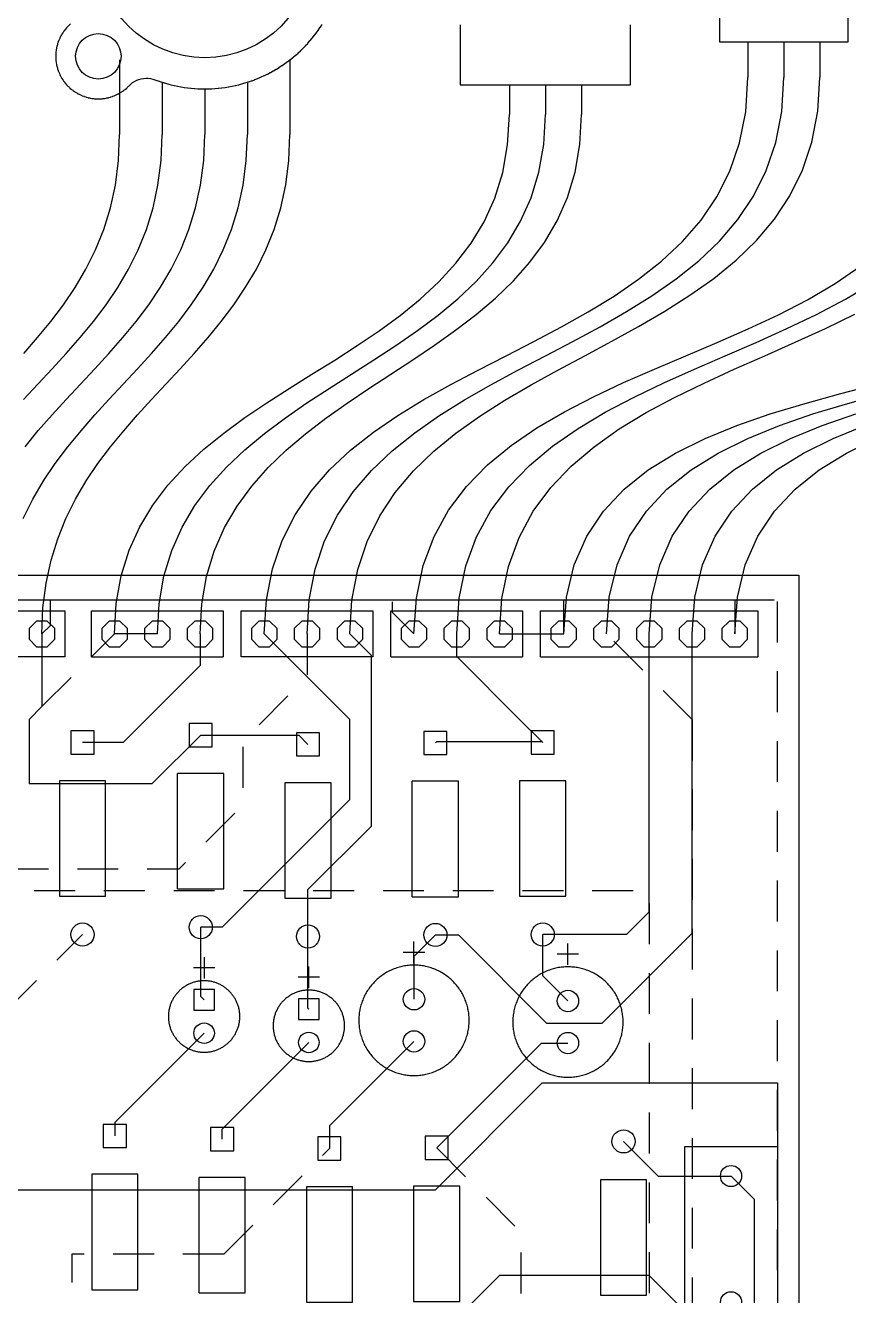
# Model space of a CAD drawing. Header units: millimetres. Extents: x 0 to 150, y 0 to 136.
# Drawn here: x 83 to 117.3, y 47.1 to 99.9 of the extents above; entities that cross this region are included whole.
import ezdxf

# ---------------------------------------------------------------- set-up
doc = ezdxf.new("R2010")
doc.units = ezdxf.units.MM
for name, color, linetype in [('CU_BOT', 5, 'Continuous'), ('CU_TOP', 1, 'Continuous'), ('HARNESS', 3, 'Continuous'), ('OUTLINE', 7, 'Continuous'), ('PADS', 2, 'Continuous'), ('PANEL', 4, 'Continuous'), ('PANEL_DETAIL', 4, 'Continuous'), ('SILK', 8, 'Continuous')]:
    doc.layers.add(name, color=color, linetype=linetype)

msp = doc.modelspace()

# ---------------------------------------------------------------- linework, layer by layer
at = {"layer": 'CU_BOT'}
for points in [[(83.46, 75.9864), (85.16, 75.9864)], [(86.36, 75.9864), (88.06, 75.9864)], [(89.26, 75.9864), (90.96, 75.9864)], [(92.16, 75.9864), (93.86, 75.9864)], [(95.06, 75.9864), (96.76, 75.9864)], [(97.96, 75.9864), (98.297, 75.9864), (99.66, 75.9864)], [(99.186, 74.564), (98.297, 75.453), (98.297, 75.8958)], [(100.86, 75.9864), (102.56, 75.9864)], [(103.76, 75.9864), (105.46, 75.9864)], [(106.66, 75.9864), (108.36, 75.9864)], [(109.56, 75.9864), (111.26, 75.9864)], [(112.46, 75.9864), (114.16, 75.9864)], [(114.299, 74.209), (114.299, 75.909)], [(85.7798, 73.6038), (86.74, 74.564)], [(94.741, 74.564), (94.741, 72.864)], [(108.6924, 73.0586), (107.4903, 74.2607)], [(114.299, 71.309), (114.299, 73.009)], [(83.7292, 71.5532), (84.9313, 72.7553)], [(93.9476, 71.9926), (92.7455, 70.7905)], [(110.743, 71.008), (109.5409, 72.2101)], [(110.743, 71.008), (110.743, 69.308)], [(92.074, 69.8687), (92.074, 68.1687)], [(114.299, 68.409), (114.299, 70.109)], [(110.743, 68.108), (110.743, 66.408)], [(91.7323, 67.1103), (90.5302, 65.9082)], [(114.299, 65.509), (114.299, 67.209)], [(89.6817, 65.0597), (89.407, 64.785), (88.0954, 64.785)], [(110.743, 65.208), (110.743, 63.508)], [(83.9954, 64.785), (82.2954, 64.785)], [(86.8954, 64.785), (85.1954, 64.785)], [(83.3978, 63.896), (85.0978, 63.896)], [(86.2978, 63.896), (87.9978, 63.896)], [(89.1978, 63.896), (90.8978, 63.896)], [(92.0978, 63.896), (93.7978, 63.896)], [(94.9978, 63.896), (96.6978, 63.896)], [(97.8978, 63.896), (99.5978, 63.896)], [(100.7978, 63.896), (102.4978, 63.896)], [(103.6978, 63.896), (105.3978, 63.896)], [(106.5978, 63.896), (108.2978, 63.896)], [(114.299, 62.609), (114.299, 64.309)], [(108.965, 63.3632), (108.965, 61.6632)], [(110.743, 62.308), (110.743, 60.608)], [(84.3456, 61.0064), (85.4065, 62.0673)], [(114.299, 59.709), (114.299, 61.409)], [(108.965, 60.4632), (108.965, 58.7632)], [(82.295, 58.9558), (83.4971, 60.1579)], [(110.743, 59.408), (110.743, 57.708)], [(114.299, 56.809), (114.299, 58.509)], [(108.965, 57.5632), (108.965, 55.8632)], [(110.743, 56.508), (110.743, 54.808)], [(114.299, 53.909), (114.299, 55.609)], [(108.965, 54.6632), (108.965, 52.9632)], [(110.743, 53.608), (110.743, 51.908)], [(95.3827, 52.8842), (95.671, 53.1725)], [(100.1311, 53.1994), (101.3332, 51.9974)], [(114.299, 51.009), (114.299, 52.709)], [(93.3321, 50.8336), (94.5342, 52.0357)], [(108.965, 51.7632), (108.965, 50.0632)], [(102.1817, 51.1488), (103.3838, 49.9467)], [(110.743, 50.708), (110.743, 49.008)], [(91.2815, 48.783), (92.4836, 49.9851)], [(114.299, 48.109), (114.299, 49.809)], [(85.4815, 48.783), (84.962, 48.783), (84.962, 47.6025)], [(88.3815, 48.783), (86.6815, 48.783)], [(91.2815, 48.783), (89.5815, 48.783)], [(103.631, 48.8491), (103.631, 47.1491)], [(108.965, 48.8632), (108.965, 47.1632)], [(110.743, 47.808), (110.743, 46.108)]]:
    msp.add_lwpolyline(points, dxfattribs=at)
at = {"layer": 'CU_TOP'}
for points in [[(43.5346, 60.34), (44.957, 60.34), (49.6687, 60.34), (53.1358, 63.8071), (53.1358, 73.1482), (51.6252, 74.6588), (52.9528, 75.9864), (68.772, 75.9864), (74.294, 75.9864), (77.85, 75.9864), (84.073, 75.9864), (105.409, 75.9864), (112.521, 75.9864), (112.521, 74.564)], [(84.073, 74.9196), (84.073, 75.9864)], [(105.409, 74.564), (105.409, 75.9864)], [(83.7174, 74.564), (83.7174, 71.5414), (83.184, 71.008), (83.184, 68.341), (88.3051, 68.341), (90.3191, 70.355), (94.3935, 70.355), (94.7792, 69.9693)], [(84.073, 74.9196), (83.7174, 74.564)], [(90.296, 74.564), (90.296, 73.2509), (87.0956, 70.0505), (85.4065, 70.0505)], [(88.518, 74.564), (86.74, 74.564)], [(96.519, 67.6826), (96.519, 71.008), (92.963, 74.564)], [(97.408, 73.675), (96.519, 74.564)], [(100.0766, 62.0486), (101.0334, 62.0486), (104.6978, 58.3842), (107.0092, 58.3842), (110.743, 62.118), (110.743, 74.564)], [(100.964, 73.6233), (100.964, 74.564)], [(102.742, 74.564), (105.409, 74.564)], [(108.965, 63.007), (108.965, 74.564)], [(78.3834, 74.2084), (77.2277, 73.0527), (77.2277, 65.9407), (75.183, 63.896), (72.516, 63.896), (70.738, 62.118), (70.738, 57.4063), (69.849, 56.5173), (69.849, 51.45), (100.075, 51.45), (104.52, 55.895), (114.299, 55.895), (114.299, 41.671), (110.2544, 41.671), (109.854, 42.0714)], [(97.408, 73.675), (97.408, 66.563)], [(100.964, 73.6233), (103.631, 70.9563)], [(104.5367, 70.0505), (104.4942, 70.0932), (103.631, 70.9563)], [(100.1381, 70.0932), (100.0766, 70.0318)], [(100.1381, 70.0932), (104.4942, 70.0932)], [(91.2081, 62.3717), (96.519, 67.6826)], [(94.8148, 58.9661), (94.7792, 59.0017), (94.7792, 61.986), (94.7792, 63.9342), (97.408, 66.563)], [(108.965, 63.007), (108.0253, 62.0673), (104.5367, 62.0673)], [(90.3191, 59.4941), (90.3191, 62.3717)], [(91.2081, 62.3717), (90.3191, 62.3717)], [(99.186, 61.1579), (100.0766, 62.0486)], [(104.5367, 60.3539), (104.5367, 62.0673)], [(99.186, 61.1579), (99.186, 59.374)], [(104.5367, 60.3539), (105.5868, 59.3039)], [(90.3191, 59.4941), (90.4613, 59.3518)], [(86.7508, 54.2544), (90.4613, 57.965)], [(91.2109, 53.5582), (91.2109, 53.9754), (94.8148, 57.5793)], [(95.671, 54.109), (99.186, 57.624)], [(100.1311, 53.1994), (104.4856, 57.5539), (105.5868, 57.5539)], [(86.7508, 54.2544), (86.7508, 53.6929)], [(95.671, 54.109), (95.671, 53.1725)], [(107.8965, 53.4656), (109.3361, 52.0261), (112.3662, 52.0261), (113.3226, 51.0696), (113.3226, 43.796), (113.2337, 43.7071), (113.1519, 43.7071), (108.965, 47.894), (102.742, 47.894), (100.1311, 45.2831), (100.1311, 45.2162)]]:
    msp.add_lwpolyline(points, dxfattribs=at)
at = {"layer": 'HARNESS'}
for points in [[(92.963, 74.564), (93.0499, 75.9819), (93.3015, 77.273), (93.704, 78.4478), (94.2437, 79.5169), (94.907, 80.4909), (95.68, 81.3804), (96.5491, 82.1958), (97.5005, 82.9479), (98.5205, 83.6471), (99.5954, 84.3041), (100.7115, 84.9293), (101.855, 85.5335), (103.0122, 86.127), (104.1694, 86.7205), (105.3129, 87.3247), (106.429, 87.9499), (107.5039, 88.6069), (108.5239, 89.3061), (109.4753, 90.0582), (110.3444, 90.8736), (111.1174, 91.7631), (111.7807, 92.7371), (112.3204, 93.8062), (112.7229, 94.981), (112.9745, 96.2721), (113.0614, 97.69)], [(94.741, 74.564), (94.8267, 75.974), (95.0748, 77.2591), (95.4717, 78.4297), (96.0039, 79.4962), (96.6579, 80.4689), (97.4202, 81.3584), (98.2772, 82.175), (99.2154, 82.9291), (100.2212, 83.6311), (101.2812, 84.2915), (102.3817, 84.9207), (103.5094, 85.5291), (104.6505, 86.127), (105.7916, 86.7249), (106.9193, 87.3333), (108.0198, 87.9625), (109.0798, 88.6229), (110.0856, 89.3249), (111.0238, 90.079), (111.8808, 90.8956), (112.6431, 91.7851), (113.2971, 92.7578), (113.8293, 93.8243), (114.2262, 94.9949), (114.4743, 96.28), (114.56, 97.69)], [(96.519, 74.564), (96.6035, 75.9662), (96.8481, 77.2454), (97.2394, 78.4118), (97.7641, 79.4756), (98.4089, 80.4471), (99.1604, 81.3366), (100.0054, 82.1542), (100.9303, 82.9104), (101.922, 83.6152), (102.967, 84.2791), (104.052, 84.9121), (105.1637, 85.5247), (106.2888, 86.127), (107.4139, 86.7293), (108.5256, 87.3419), (109.6106, 87.9749), (110.6556, 88.6388), (111.6473, 89.3436), (112.5722, 90.0998), (113.4172, 90.9174), (114.1687, 91.8069), (114.8135, 92.7784), (115.3382, 93.8422), (115.7295, 95.0086), (115.9741, 96.2878), (116.0586, 97.69)], [(86.74, 74.564), (86.811, 75.8239), (87.0164, 76.9807), (87.345, 78.043), (87.7857, 79.0195), (88.3272, 79.9187), (88.9583, 80.7491), (89.6678, 81.5195), (90.4446, 82.2383), (91.2774, 82.9142), (92.155, 83.5557), (93.0662, 84.1714), (93.9999, 84.77), (94.9447, 85.36), (95.8895, 85.95), (96.8232, 86.5486), (97.7344, 87.1643), (98.612, 87.8058), (99.4448, 88.4817), (100.2216, 89.2005), (100.9311, 89.9709), (101.5622, 90.8013), (102.1037, 91.7005), (102.5444, 92.677), (102.873, 93.7393), (103.0784, 94.8961), (103.1494, 96.156)], [(88.518, 74.564), (88.5877, 75.8166), (88.7896, 76.968), (89.1127, 78.0264), (89.5459, 79.0004), (90.0781, 79.8984), (90.6985, 80.7289), (91.396, 81.5002), (92.1595, 82.2209), (92.9782, 82.8994), (93.8408, 83.5441), (94.7365, 84.1635), (95.6543, 84.766), (96.583, 85.36), (97.5117, 85.954), (98.4295, 86.5565), (99.3252, 87.1759), (100.1878, 87.8206), (101.0065, 88.4991), (101.77, 89.2198), (102.4675, 89.9911), (103.0879, 90.8216), (103.6201, 91.7196), (104.0533, 92.6936), (104.3764, 93.752), (104.5783, 94.9034), (104.648, 96.156)], [(90.296, 74.564), (90.3645, 75.8095), (90.5629, 76.9554), (90.8804, 78.0099), (91.3061, 78.9815), (91.8291, 79.8784), (92.4388, 80.7088), (93.1241, 81.4812), (93.8745, 82.2038), (94.6789, 82.8848), (95.5266, 83.5327), (96.4068, 84.1556), (97.3086, 84.762), (98.2213, 85.36), (99.134, 85.958), (100.0358, 86.5644), (100.916, 87.1873), (101.7637, 87.8352), (102.5681, 88.5162), (103.3185, 89.2388), (104.0038, 90.0112), (104.6135, 90.8416), (105.1365, 91.7385), (105.5622, 92.7101), (105.8797, 93.7646), (106.0781, 94.9105), (106.1466, 96.156)], [(82.9374, 79.3653), (83.3343, 80.164), (83.7805, 80.9223), (84.269, 81.646), (84.7926, 82.3408), (85.3445, 83.0125), (85.9175, 83.667), (86.5046, 84.3099), (87.0987, 84.947), (87.6928, 85.5841), (88.2799, 86.227), (88.8529, 86.8815), (89.4048, 87.5532), (89.9284, 88.248), (90.4169, 88.9717), (90.8631, 89.73), (91.26, 90.5287), (91.6005, 91.3736), (91.8776, 92.2704), (92.0842, 93.2248), (92.2134, 94.2428), (92.258, 95.33)], [(82.9556, 84.31), (83.5507, 84.947), (84.1458, 85.584), (84.7337, 86.2267), (85.3076, 86.881), (85.8603, 87.5526), (86.3848, 88.2473), (86.874, 88.9709), (87.3209, 89.7292), (87.7184, 90.5279), (88.0594, 91.3728), (88.337, 92.2697), (88.544, 93.2243), (88.6733, 94.2425), (88.718, 95.33)], [(82.9607, 86.2265), (83.535, 86.8807), (84.0881, 87.5523), (84.613, 88.2469), (85.1026, 88.9705), (85.5498, 89.7287), (85.9476, 90.5274), (86.2889, 91.3724), (86.5667, 92.2693), (86.7738, 93.224), (86.9033, 94.2423), (86.948, 95.33)], [(83.0168, 82.3411), (83.5691, 83.0128), (84.1426, 83.6671), (84.7301, 84.31), (85.3247, 84.947), (85.9193, 85.584), (86.5068, 86.2269), (87.0803, 86.8812), (87.6326, 87.5529), (88.1566, 88.2477), (88.6455, 88.9713), (89.092, 89.7296), (89.4892, 90.5283), (89.83, 91.3732), (90.1073, 92.27), (90.3141, 93.2246), (90.4433, 94.2426), (90.488, 95.33)], [(83.7174, 74.564), (83.762, 75.651), (83.891, 76.6689), (84.0975, 77.6233), (84.3744, 78.52), (84.7147, 79.3649), (85.1112, 80.1635), (85.5571, 80.9219), (86.0451, 81.6456), (86.5684, 82.3405), (87.1199, 83.0123), (87.6924, 83.6668), (88.279, 84.3098), (88.8727, 84.947), (89.4664, 85.5842), (90.053, 86.2272), (90.6255, 86.8817), (91.177, 87.5535), (91.7003, 88.2484), (92.1883, 88.9721), (92.6342, 89.7305), (93.0307, 90.5291), (93.371, 91.374), (93.6479, 92.2707), (93.8544, 93.2251), (93.9834, 94.243), (94.028, 95.33)], [(99.186, 74.564), (99.2838, 76.0551), (99.5667, 77.4017), (100.0195, 78.6161), (100.6266, 79.7101), (101.3727, 80.6958), (102.2422, 81.5853), (103.2197, 82.3905), (104.2899, 83.1235), (105.4372, 83.7964), (106.6463, 84.4212), (107.9017, 85.0098), (109.188, 85.5744), (110.4897, 86.127), (111.7914, 86.6796), (113.0777, 87.2442), (114.3331, 87.8328), (115.5422, 88.4576), (116.6895, 89.1305), (117.7597, 89.8635)], [(100.964, 74.564), (101.0605, 76.0467), (101.34, 77.387), (101.7872, 78.5968), (102.3868, 79.688), (103.1236, 80.6724), (103.9824, 81.5618), (104.9479, 82.3682), (106.0048, 83.1034), (107.138, 83.7793), (108.3321, 84.4078), (109.572, 85.0006), (110.8424, 85.5697), (112.128, 86.127), (113.4136, 86.6843), (114.684, 87.2534), (115.9239, 87.8462), (117.118, 88.4747), (118.2512, 89.1506)], [(102.742, 74.564), (102.8373, 76.0384), (103.1133, 77.3724), (103.5549, 78.5777), (104.147, 79.666), (104.8746, 80.6491), (105.7226, 81.5385), (106.676, 82.3461), (107.7197, 83.0835), (108.8387, 83.7624), (110.0179, 84.3945), (111.2423, 84.9915), (112.4968, 85.5651), (113.7663, 86.127), (115.0358, 86.6889), (116.2903, 87.2625), (117.5147, 87.8595)], [(105.409, 74.564), (105.5215, 76.0859), (105.8473, 77.4342), (106.3685, 78.6235), (107.0674, 79.668), (107.9262, 80.5824), (108.9272, 81.3811), (110.0525, 82.0786), (111.2845, 82.6892), (112.6053, 83.2276), (113.9971, 83.7081), (115.4423, 84.1451), (116.923, 84.5533), (118.4215, 84.947)], [(107.187, 74.564), (107.2995, 76.0856), (107.6252, 77.4338), (108.1462, 78.6228), (108.8449, 79.6673), (109.7034, 80.5817), (110.7041, 81.3804), (111.8291, 82.0779), (113.0607, 82.6886), (114.381, 83.227), (115.7725, 83.7076), (117.2172, 84.1448), (118.6975, 84.5532)], [(108.965, 74.564), (109.0775, 76.0854), (109.403, 77.4333), (109.9239, 78.6222), (110.6224, 79.6666), (111.4807, 80.5809), (112.481, 81.3796), (113.6057, 82.0771), (114.8369, 82.6879), (116.1568, 83.2265), (117.5479, 83.7072)], [(110.743, 74.564), (110.8554, 76.0851), (111.1809, 77.4328), (111.7016, 78.6216), (112.3999, 79.6659), (113.2579, 80.5802), (114.2579, 81.3789), (115.3822, 82.0764), (116.613, 82.6873), (117.9326, 83.2259)], [(112.521, 74.564), (112.6334, 76.0848), (112.9588, 77.4323), (113.4793, 78.621), (114.1774, 79.6652), (115.0351, 80.5794), (116.0348, 81.3781), (117.1588, 82.0757), (118.3892, 82.6867)]]:
    msp.add_lwpolyline(points, dxfattribs=at)
at = {"layer": 'OUTLINE'}
msp.add_lwpolyline([(115.188, 7), (17.188, 7), (17.188, 77), (115.188, 77)], close=True, dxfattribs=at)
at = {"layer": 'PADS'}
for points in [[(83.184, 74.3431), (83.4965, 74.0306), (83.9383, 74.0306), (84.2508, 74.3431), (84.2508, 74.7849), (83.9383, 75.0974), (83.4965, 75.0974), (83.184, 74.7849)], [(86.2066, 74.3431), (86.5191, 74.0306), (86.9609, 74.0306), (87.2734, 74.3431), (87.2734, 74.7849), (86.9609, 75.0974), (86.5191, 75.0974), (86.2066, 74.7849)], [(87.9846, 74.3431), (88.2971, 74.0306), (88.7389, 74.0306), (89.0514, 74.3431), (89.0514, 74.7849), (88.7389, 75.0974), (88.2971, 75.0974), (87.9846, 74.7849)], [(89.7626, 74.3431), (90.0751, 74.0306), (90.5169, 74.0306), (90.8294, 74.3431), (90.8294, 74.7849), (90.5169, 75.0974), (90.0751, 75.0974), (89.7626, 74.7849)], [(92.4296, 74.3431), (92.7421, 74.0306), (93.1839, 74.0306), (93.4964, 74.3431), (93.4964, 74.7849), (93.1839, 75.0974), (92.7421, 75.0974), (92.4296, 74.7849)], [(94.2076, 74.3431), (94.5201, 74.0306), (94.9619, 74.0306), (95.2744, 74.3431), (95.2744, 74.7849), (94.9619, 75.0974), (94.5201, 75.0974), (94.2076, 74.7849)], [(95.9856, 74.3431), (96.2981, 74.0306), (96.7399, 74.0306), (97.0524, 74.3431), (97.0524, 74.7849), (96.7399, 75.0974), (96.2981, 75.0974), (95.9856, 74.7849)], [(98.6526, 74.3431), (98.9651, 74.0306), (99.4069, 74.0306), (99.7194, 74.3431), (99.7194, 74.7849), (99.4069, 75.0974), (98.9651, 75.0974), (98.6526, 74.7849)], [(100.4306, 74.3431), (100.7431, 74.0306), (101.1849, 74.0306), (101.4974, 74.3431), (101.4974, 74.7849), (101.1849, 75.0974), (100.7431, 75.0974), (100.4306, 74.7849)], [(102.2086, 74.3431), (102.5211, 74.0306), (102.9629, 74.0306), (103.2754, 74.3431), (103.2754, 74.7849), (102.9629, 75.0974), (102.5211, 75.0974), (102.2086, 74.7849)], [(104.8756, 74.3431), (105.1881, 74.0306), (105.6299, 74.0306), (105.9424, 74.3431), (105.9424, 74.7849), (105.6299, 75.0974), (105.1881, 75.0974), (104.8756, 74.7849)], [(106.6536, 74.3431), (106.9661, 74.0306), (107.4079, 74.0306), (107.7204, 74.3431), (107.7204, 74.7849), (107.4079, 75.0974), (106.9661, 75.0974), (106.6536, 74.7849)], [(108.4316, 74.3431), (108.7441, 74.0306), (109.1859, 74.0306), (109.4984, 74.3431), (109.4984, 74.7849), (109.1859, 75.0974), (108.7441, 75.0974), (108.4316, 74.7849)], [(110.2096, 74.3431), (110.5221, 74.0306), (110.9639, 74.0306), (111.2764, 74.3431), (111.2764, 74.7849), (110.9639, 75.0974), (110.5221, 75.0974), (110.2096, 74.7849)], [(111.9876, 74.3431), (112.3001, 74.0306), (112.7419, 74.0306), (113.0544, 74.3431), (113.0544, 74.7849), (112.7419, 75.0974), (112.3001, 75.0974), (111.9876, 74.7849)], [(90.7992, 69.8749), (90.7992, 70.835), (89.839, 70.835), (89.839, 69.8749)], [(85.8866, 69.5705), (85.8866, 70.5306), (84.9264, 70.5306), (84.9264, 69.5705)], [(95.2593, 69.4892), (95.2593, 70.4493), (94.2992, 70.4493), (94.2992, 69.4892)], [(100.5567, 69.5517), (100.5567, 70.5118), (99.5965, 70.5118), (99.5965, 69.5517)], [(105.0168, 69.5705), (105.0168, 70.5306), (104.0567, 70.5306), (104.0567, 69.5705)], [(90.8881, 58.9251), (90.8881, 59.7785), (90.0346, 59.7785), (90.0346, 58.9251)], [(95.2415, 58.5394), (95.2415, 59.3928), (94.3881, 59.3928), (94.3881, 58.5394)], [(87.2308, 53.2128), (87.2308, 54.1729), (86.2707, 54.1729), (86.2707, 53.2128)], [(91.691, 53.0781), (91.691, 54.0382), (90.7308, 54.0382), (90.7308, 53.0781)], [(96.1511, 52.6924), (96.1511, 53.6525), (95.191, 53.6525), (95.191, 52.6924)], [(100.6112, 52.7194), (100.6112, 53.6795), (99.6511, 53.6795), (99.6511, 52.7194)]]:
    msp.add_lwpolyline(points, close=True, dxfattribs=at)
for centre, radius in [((90.3191, 62.3717), 0.4801), ((85.4065, 62.0673), 0.4801), ((94.7792, 61.986), 0.4801), ((100.0766, 62.0486), 0.4801), ((104.5367, 62.0673), 0.4801), ((99.186, 59.374), 0.4445), ((105.5868, 59.3039), 0.4445), ((90.4613, 57.965), 0.4267), ((94.8148, 57.5793), 0.4267), ((99.186, 57.624), 0.4445), ((105.5868, 57.5539), 0.4445), ((107.8965, 53.4656), 0.4801), ((112.3662, 52.0261), 0.4403), ((112.3662, 46.7761), 0.4403)]:
    msp.add_circle(centre, radius, dxfattribs=at)
at = {"layer": 'PANEL'}
for points in [[(117.215, 99.165), (111.905, 99.165), (111.905, 101.6785)], [(117.215, 101.6785), (117.215, 99.165)], [(84.9079, 99.925), (84.8407, 99.8545), (84.8203, 99.8351), (84.8029, 99.8177), (84.76, 99.7726), (84.7435, 99.7543), (84.7028, 99.7072), (84.6872, 99.6882), (84.6489, 99.6391), (84.6342, 99.6193), (84.5984, 99.5684), (84.5847, 99.548), (84.5514, 99.4954), (84.5388, 99.4743), (84.5081, 99.4201), (84.4965, 99.3984), (84.4685, 99.3428), (84.458, 99.3205), (84.4327, 99.2636), (84.4233, 99.2409), (84.4009, 99.1828), (84.3926, 99.1596), (84.3731, 99.1005), (84.3659, 99.0769), (84.3493, 99.0169), (84.3433, 98.9931), (84.3297, 98.9323), (84.3249, 98.9082), (84.3143, 98.8468), (84.3107, 98.8225), (84.303, 98.7607), (84.3006, 98.7362), (84.296, 98.6741), (84.2948, 98.6495), (84.2933, 98.5873), (84.2933, 98.5627), (84.2948, 98.5005), (84.296, 98.4759), (84.3006, 98.4138), (84.303, 98.3893), (84.3107, 98.3275), (84.3143, 98.3032), (84.3249, 98.2418), (84.3297, 98.2177), (84.3433, 98.1569), (84.3493, 98.1331), (84.3659, 98.0731), (84.3731, 98.0495), (84.3926, 97.9904), (84.4009, 97.9672), (84.4233, 97.9091), (84.4327, 97.8864), (84.458, 97.8295), (84.4685, 97.8072), (84.4965, 97.7516), (84.5081, 97.7299), (84.5388, 97.6757), (84.5514, 97.6546), (84.5847, 97.602), (84.5984, 97.5816), (84.6342, 97.5307), (84.6489, 97.5109), (84.6872, 97.4618), (84.7028, 97.4428), (84.7435, 97.3957), (84.76, 97.3774), (84.8029, 97.3323), (84.8203, 97.3149), (84.8654, 97.272), (84.8837, 97.2555), (84.9308, 97.2148), (84.9498, 97.1992), (84.9989, 97.1609), (85.0187, 97.1462), (85.0696, 97.1104), (85.09, 97.0967), (85.1426, 97.0634), (85.1637, 97.0508), (85.2179, 97.0201), (85.2396, 97.0085), (85.2952, 96.9805), (85.3175, 96.97), (85.3744, 96.9447), (85.3971, 96.9353), (85.4552, 96.9129), (85.4784, 96.9046), (85.5375, 96.8851), (85.5611, 96.8779), (85.6211, 96.8613), (85.6449, 96.8553), (85.7057, 96.8417), (85.7298, 96.8369), (85.7912, 96.8263), (85.8155, 96.8227), (85.8773, 96.815), (85.9018, 96.8126), (85.9639, 96.808), (85.9885, 96.8068), (86.0507, 96.8053), (86.0753, 96.8053), (86.1375, 96.8068), (86.1621, 96.808), (86.2242, 96.8126), (86.2487, 96.815), (86.3105, 96.8227), (86.3348, 96.8263), (86.3962, 96.8369), (86.4203, 96.8417), (86.4811, 96.8553), (86.5049, 96.8613), (86.5649, 96.8779), (86.5885, 96.8851), (86.6476, 96.9046), (86.6708, 96.9129), (86.7289, 96.9353), (86.7516, 96.9447), (86.8085, 96.97), (86.8308, 96.9805), (86.8864, 97.0085), (86.9081, 97.0201), (86.9623, 97.0508), (86.9834, 97.0634), (87.036, 97.0967), (87.0564, 97.1104), (87.1073, 97.1462), (87.1271, 97.1609), (87.1762, 97.1992), (87.1952, 97.2148), (87.2423, 97.2555), (87.2606, 97.272), (87.3057, 97.3149), (87.3231, 97.3323), (87.3425, 97.3527), (87.413, 97.4199), (87.4897, 97.48), (87.5718, 97.5323), (87.6587, 97.5764), (87.7494, 97.6119), (87.8431, 97.6384), (87.939, 97.6557), (88.0361, 97.6636), (88.1335, 97.662), (88.2302, 97.651), (88.3255, 97.6307), (88.4183, 97.6013), (88.5343, 97.5581), (88.5459, 97.554), (88.6685, 97.5118), (88.6802, 97.508), (88.8037, 97.4688), (88.8155, 97.4653), (88.94, 97.4292), (88.9518, 97.4259), (89.0771, 97.3928), (89.0891, 97.3899), (89.2152, 97.3599), (89.2272, 97.3572), (89.354, 97.3304), (89.366, 97.328), (89.4934, 97.3043), (89.5056, 97.3021), (89.6335, 97.2816), (89.6457, 97.2798), (89.7741, 97.2623), (89.7863, 97.2608), (89.9151, 97.2465), (89.9274, 97.2453), (90.0565, 97.2342), (90.0688, 97.2333), (90.1981, 97.2253), (90.2104, 97.2247), (90.34, 97.22), (90.3523, 97.2197), (90.4818, 97.2181), (90.4942, 97.2181), (90.6237, 97.2197), (90.636, 97.22), (90.7656, 97.2247), (90.7779, 97.2253), (90.9072, 97.2333), (90.9195, 97.2342), (91.0486, 97.2453), (91.0609, 97.2465), (91.1897, 97.2608), (91.2019, 97.2623), (91.3303, 97.2798), (91.3425, 97.2816), (91.4704, 97.3021), (91.4826, 97.3043), (91.61, 97.328), (91.622, 97.3304), (91.7488, 97.3572), (91.7608, 97.3599), (91.8869, 97.3899), (91.8989, 97.3928), (92.0242, 97.4259), (92.036, 97.4292), (92.1605, 97.4653), (92.1723, 97.4688), (92.2958, 97.508), (92.3075, 97.5118), (92.4301, 97.554), (92.4417, 97.5581), (92.5631, 97.6033), (92.5746, 97.6077), (92.695, 97.6558), (92.7063, 97.6606), (92.8254, 97.7116), (92.8367, 97.7166), (92.9545, 97.7706), (92.9657, 97.7758), (93.0821, 97.8327), (93.0931, 97.8382), (93.2082, 97.8979), (93.219, 97.9037), (93.3325, 97.9662), (93.3433, 97.9723), (93.4552, 98.0375), (93.4658, 98.0438), (93.5761, 98.1118), (93.5865, 98.1184), (93.6951, 98.1891), (93.7054, 98.1959), (93.8122, 98.2692), (93.8223, 98.2763), (93.9273, 98.3522), (93.9372, 98.3596), (94.0404, 98.4381), (94.0501, 98.4456), (94.1513, 98.5266), (94.1608, 98.5344), (94.2599, 98.6179), (94.2693, 98.6259), (94.3663, 98.7117), (94.3755, 98.72), (94.4704, 98.8082), (94.4793, 98.8167), (94.5721, 98.9072), (94.5808, 98.9159), (94.6713, 99.0087), (94.6798, 99.0176), (94.768, 99.1125), (94.7763, 99.1217), (94.8621, 99.2187), (94.8701, 99.2281), (94.9536, 99.3272), (94.9614, 99.3367), (95.0424, 99.4379), (95.0499, 99.4476), (95.1284, 99.5508), (95.1358, 99.5607), (95.2117, 99.6657), (95.2188, 99.6758), (95.2921, 99.7826), (95.2989, 99.7929), (95.3696, 99.9015)], [(101.108, 99.8783), (101.108, 97.395), (101.108, 97.395), (108.188, 97.395), (108.188, 99.8783)]]:
    msp.add_lwpolyline(points, dxfattribs=at)
msp.add_circle((86.063, 98.575), 0.944, dxfattribs=at)
at = {"layer": 'PANEL_DETAIL'}
for points in [[(113.0614, 99.165), (113.0614, 97.69)], [(114.56, 99.165), (114.56, 97.69)], [(116.0586, 99.165), (116.0586, 97.69)], [(86.948, 98.4284), (86.948, 95.33)], [(94.028, 98.4284), (94.028, 95.33)], [(88.718, 97.4956), (88.718, 95.33)], [(90.488, 97.218), (90.488, 95.33)], [(92.258, 97.4956), (92.258, 95.33)], [(103.1494, 97.395), (103.1494, 96.156)], [(104.648, 97.395), (104.648, 96.156)], [(106.1466, 97.395), (106.1466, 96.156)]]:
    msp.add_lwpolyline(points, dxfattribs=at)
msp.add_circle((90.488, 103), 4.484, dxfattribs=at)
at = {"layer": 'SILK'}
for points in [[(84.6764, 73.605), (75.6464, 73.605), (75.6464, 75.523), (84.6764, 75.523), (84.6764, 73.605)], [(97.478, 73.605), (92.004, 73.605), (92.004, 75.523), (97.478, 75.523), (97.478, 73.605)], [(84.4464, 68.4592), (84.4464, 63.6586), (86.3666, 63.6586), (86.3666, 68.4592), (84.4464, 68.4592)], [(93.8191, 68.378), (93.8191, 63.5774), (95.7393, 63.5774), (95.7393, 68.378), (93.8191, 68.378)], [(103.5766, 68.4592), (103.5766, 63.6586), (105.4969, 63.6586), (105.4969, 68.4592), (103.5766, 68.4592)], [(99.186, 60.7926), (99.1301, 60.7919), (99.0744, 60.7899), (99.0186, 60.7865), (98.9629, 60.7818), (98.9074, 60.7756), (98.852, 60.7682), (98.7969, 60.7594), (98.742, 60.7492), (98.6873, 60.7377), (98.6329, 60.7249), (98.5789, 60.7108), (98.5252, 60.6954), (98.4719, 60.6787), (98.4191, 60.6606), (98.3666, 60.6413), (98.3147, 60.6207), (98.2633, 60.5989), (98.2124, 60.5758), (98.1622, 60.5514), (98.1125, 60.5259), (98.0635, 60.4992), (98.0151, 60.4712), (97.9674, 60.4421), (97.9205, 60.4119), (97.8743, 60.3805), (97.8288, 60.348), (97.7842, 60.3144), (97.7404, 60.2797), (97.6975, 60.244), (97.6555, 60.2072), (97.6143, 60.1695), (97.574, 60.1307), (97.5348, 60.0909), (97.4966, 60.0503), (97.4592, 60.0087), (97.4231, 59.9662), (97.3878, 59.9228), (97.3537, 59.8786), (97.3206, 59.8335), (97.2887, 59.7878), (97.2579, 59.7411), (97.2282, 59.6938), (97.1997, 59.6458), (97.1723, 59.5971), (97.1462, 59.5477), (97.1213, 59.4978), (97.0976, 59.4471), (97.0751, 59.396), (97.0539, 59.3444), (97.0339, 59.2922), (97.0152, 59.2395), (96.9979, 59.1865), (96.9818, 59.133), (96.9669, 59.0792), (96.9535, 59.0249), (96.9414, 58.9704), (96.9305, 58.9156), (96.9211, 58.8605), (96.9129, 58.8053), (96.9062, 58.7499), (96.9007, 58.6942), (96.8967, 58.6386), (96.8939, 58.5828), (96.8925, 58.5269), (96.8925, 58.4711), (96.8939, 58.4152), (96.8967, 58.3594), (96.9007, 58.3038), (96.9062, 58.2481), (96.9129, 58.1927), (96.9211, 58.1374), (96.9305, 58.0824), (96.9414, 58.0276), (96.9535, 57.9731), (96.9669, 57.9188), (96.9818, 57.865), (96.9979, 57.8115), (97.0152, 57.7585), (97.0339, 57.7058), (97.0539, 57.6536), (97.0751, 57.6019), (97.0976, 57.5509), (97.1213, 57.5002), (97.1462, 57.4503), (97.1723, 57.4009), (97.1997, 57.3522), (97.2282, 57.3042), (97.2579, 57.2569), (97.2887, 57.2102), (97.3206, 57.1644), (97.3537, 57.1194), (97.3878, 57.0752), (97.4231, 57.0318), (97.4592, 56.9893), (97.4966, 56.9477), (97.5348, 56.9071), (97.574, 56.8673), (97.6143, 56.8285), (97.6555, 56.7908), (97.6975, 56.754), (97.7404, 56.7183), (97.7842, 56.6836), (97.8288, 56.65), (97.8743, 56.6175), (97.9205, 56.5861), (97.9674, 56.5559), (98.0151, 56.5267), (98.0635, 56.4988), (98.1125, 56.4721), (98.1622, 56.4466), (98.2124, 56.4222), (98.2633, 56.3991), (98.3147, 56.3773), (98.3666, 56.3567), (98.4191, 56.3374), (98.4719, 56.3193), (98.5252, 56.3026), (98.5789, 56.2872), (98.6329, 56.2731), (98.6873, 56.2603), (98.742, 56.2488), (98.7969, 56.2386), (98.852, 56.2298), (98.9074, 56.2224), (98.9629, 56.2162), (99.0186, 56.2115), (99.0744, 56.2081), (99.1301, 56.2061), (99.186, 56.2054), (99.2419, 56.2061), (99.2977, 56.2081), (99.3534, 56.2115), (99.4091, 56.2162), (99.4646, 56.2224), (99.52, 56.2298), (99.5751, 56.2386), (99.63, 56.2488), (99.6847, 56.2603), (99.7391, 56.2731), (99.7931, 56.2872), (99.8468, 56.3026), (99.9001, 56.3193), (99.9529, 56.3374), (100.0053, 56.3567), (100.0573, 56.3773), (100.1087, 56.3991), (100.1596, 56.4222), (100.2098, 56.4466), (100.2595, 56.4721), (100.3085, 56.4988), (100.3569, 56.5267), (100.4046, 56.5559), (100.4515, 56.5861), (100.4977, 56.6175), (100.5432, 56.65), (100.5878, 56.6836), (100.6316, 56.7183), (100.6746, 56.754), (100.7166, 56.7908), (100.7577, 56.8285), (100.798, 56.8673), (100.8372, 56.9071), (100.8754, 56.9477), (100.9128, 56.9893), (100.949, 57.0318), (100.9842, 57.0752), (101.0183, 57.1194), (101.0514, 57.1644), (101.0834, 57.2102), (101.1142, 57.2569), (101.1438, 57.3042), (101.1723, 57.3522), (101.1997, 57.4009), (101.2258, 57.4503), (101.2507, 57.5002), (101.2745, 57.5509), (101.2969, 57.6019), (101.3181, 57.6536), (101.3381, 57.7058), (101.3568, 57.7585), (101.3741, 57.8115), (101.3902, 57.865), (101.4051, 57.9188), (101.4185, 57.9731), (101.4306, 58.0276), (101.4415, 58.0824), (101.4509, 58.1374), (101.4591, 58.1927), (101.4658, 58.2481), (101.4713, 58.3038), (101.4753, 58.3594), (101.4781, 58.4152), (101.4795, 58.4711), (101.4795, 58.5269), (101.4781, 58.5828), (101.4753, 58.6386), (101.4713, 58.6942), (101.4658, 58.7499), (101.4591, 58.8053), (101.4509, 58.8605), (101.4415, 58.9156), (101.4306, 58.9704), (101.4185, 59.0249), (101.4051, 59.0792), (101.3902, 59.133), (101.3741, 59.1865), (101.3568, 59.2395), (101.3381, 59.2922), (101.3181, 59.3444), (101.2969, 59.396), (101.2745, 59.4471), (101.2507, 59.4978), (101.2258, 59.5477), (101.1997, 59.5971), (101.1723, 59.6458), (101.1438, 59.6938), (101.1142, 59.7411), (101.0834, 59.7878), (101.0514, 59.8335), (101.0183, 59.8786), (100.9842, 59.9228), (100.949, 59.9662), (100.9128, 60.0087), (100.8754, 60.0503), (100.8372, 60.0909), (100.798, 60.1307), (100.7577, 60.1695), (100.7166, 60.2072), (100.6746, 60.244), (100.6316, 60.2797), (100.5878, 60.3144), (100.5432, 60.348), (100.4977, 60.3805), (100.4515, 60.4119), (100.4046, 60.4421), (100.3569, 60.4712), (100.3085, 60.4992), (100.2595, 60.5259), (100.2098, 60.5514), (100.1596, 60.5758), (100.1087, 60.5989), (100.0573, 60.6207), (100.0053, 60.6413), (99.9529, 60.6606), (99.9001, 60.6787), (99.8468, 60.6954), (99.7931, 60.7108), (99.7391, 60.7249), (99.6847, 60.7377), (99.63, 60.7492), (99.5751, 60.7594), (99.52, 60.7682), (99.4646, 60.7756), (99.4091, 60.7818), (99.3534, 60.7865), (99.2977, 60.7899), (99.2419, 60.7919), (99.186, 60.7926)], [(105.5868, 60.7225), (105.5309, 60.7218), (105.4752, 60.7198), (105.4194, 60.7164), (105.3637, 60.7116), (105.3082, 60.7055), (105.2528, 60.698), (105.1977, 60.6892), (105.1428, 60.6791), (105.0881, 60.6676), (105.0337, 60.6548), (104.9797, 60.6406), (104.926, 60.6253), (104.8727, 60.6085), (104.8199, 60.5905), (104.7675, 60.5711), (104.7155, 60.5506), (104.6641, 60.5287), (104.6132, 60.5056), (104.563, 60.4813), (104.5133, 60.4558), (104.4643, 60.429), (104.4159, 60.4011), (104.3682, 60.372), (104.3213, 60.3417), (104.2751, 60.3103), (104.2296, 60.2778), (104.185, 60.2442), (104.1412, 60.2096), (104.0982, 60.1738), (104.0563, 60.1371), (104.0151, 60.0993), (103.9748, 60.0606), (103.9356, 60.0208), (103.8974, 59.9801), (103.86, 59.9385), (103.8238, 59.8961), (103.7886, 59.8527), (103.7545, 59.8084), (103.7214, 59.7634), (103.6894, 59.7176), (103.6587, 59.671), (103.629, 59.6237), (103.6005, 59.5757), (103.5731, 59.5269), (103.547, 59.4776), (103.5221, 59.4276), (103.4984, 59.377), (103.4759, 59.3259), (103.4547, 59.2742), (103.4347, 59.2221), (103.416, 59.1694), (103.3987, 59.1163), (103.3826, 59.0628), (103.3677, 59.009), (103.3543, 58.9548), (103.3422, 58.9002), (103.3313, 58.8455), (103.3219, 58.7904), (103.3137, 58.7352), (103.307, 58.6797), (103.3015, 58.6241), (103.2975, 58.5684), (103.2947, 58.5127), (103.2933, 58.4568), (103.2933, 58.4009), (103.2947, 58.3451), (103.2975, 58.2893), (103.3015, 58.2336), (103.307, 58.178), (103.3137, 58.1225), (103.3219, 58.0673), (103.3313, 58.0122), (103.3422, 57.9575), (103.3543, 57.903), (103.3677, 57.8487), (103.3826, 57.7949), (103.3987, 57.7414), (103.416, 57.6883), (103.4347, 57.6356), (103.4547, 57.5835), (103.4759, 57.5318), (103.4984, 57.4807), (103.5221, 57.4301), (103.547, 57.3801), (103.5731, 57.3308), (103.6005, 57.282), (103.629, 57.234), (103.6587, 57.1867), (103.6894, 57.1401), (103.7214, 57.0943), (103.7545, 57.0493), (103.7886, 57.0051), (103.8238, 56.9617), (103.86, 56.9192), (103.8974, 56.8776), (103.9356, 56.8369), (103.9748, 56.7972), (104.0151, 56.7584), (104.0563, 56.7206), (104.0982, 56.6839), (104.1412, 56.6481), (104.185, 56.6135), (104.2296, 56.5799), (104.2751, 56.5474), (104.3213, 56.516), (104.3682, 56.4857), (104.4159, 56.4566), (104.4643, 56.4287), (104.5133, 56.4019), (104.563, 56.3765), (104.6132, 56.3521), (104.6641, 56.329), (104.7155, 56.3072), (104.7675, 56.2866), (104.8199, 56.2673), (104.8727, 56.2492), (104.926, 56.2325), (104.9797, 56.2171), (105.0337, 56.2029), (105.0881, 56.1901), (105.1428, 56.1786), (105.1977, 56.1685), (105.2528, 56.1597), (105.3082, 56.1522), (105.3637, 56.1461), (105.4194, 56.1413), (105.4752, 56.138), (105.5309, 56.1359), (105.5868, 56.1352), (105.6427, 56.1359), (105.6985, 56.138), (105.7542, 56.1413), (105.8099, 56.1461), (105.8654, 56.1522), (105.9208, 56.1597), (105.9759, 56.1685), (106.0308, 56.1786), (106.0855, 56.1901), (106.1399, 56.2029), (106.1939, 56.2171), (106.2476, 56.2325), (106.3009, 56.2492), (106.3537, 56.2673), (106.4062, 56.2866), (106.4581, 56.3072), (106.5095, 56.329), (106.5604, 56.3521), (106.6106, 56.3765), (106.6603, 56.4019), (106.7093, 56.4287), (106.7577, 56.4566), (106.8054, 56.4857), (106.8523, 56.516), (106.8985, 56.5474), (106.944, 56.5799), (106.9886, 56.6135), (107.0324, 56.6481), (107.0754, 56.6839), (107.1174, 56.7206), (107.1585, 56.7584), (107.1988, 56.7972), (107.238, 56.8369), (107.2763, 56.8776), (107.3136, 56.9192), (107.3497, 56.9617), (107.385, 57.0051), (107.4191, 57.0493), (107.4522, 57.0943), (107.4842, 57.1401), (107.515, 57.1867), (107.5446, 57.234), (107.5731, 57.282), (107.6005, 57.3308), (107.6266, 57.3801), (107.6515, 57.4301), (107.6753, 57.4807), (107.6977, 57.5318), (107.7189, 57.5835), (107.7389, 57.6356), (107.7576, 57.6883), (107.7749, 57.7414), (107.791, 57.7949), (107.8059, 57.8487), (107.8193, 57.903), (107.8314, 57.9575), (107.8423, 58.0122), (107.8517, 58.0673), (107.8599, 58.1225), (107.8666, 58.178), (107.8721, 58.2336), (107.8762, 58.2893), (107.8789, 58.3451), (107.8803, 58.4009), (107.8803, 58.4568), (107.8789, 58.5127), (107.8762, 58.5684), (107.8721, 58.6241), (107.8666, 58.6797), (107.8599, 58.7352), (107.8517, 58.7904), (107.8423, 58.8455), (107.8314, 58.9002), (107.8193, 58.9548), (107.8059, 59.009), (107.791, 59.0628), (107.7749, 59.1163), (107.7576, 59.1694), (107.7389, 59.2221), (107.7189, 59.2742), (107.6977, 59.3259), (107.6753, 59.377), (107.6515, 59.4276), (107.6266, 59.4776), (107.6005, 59.5269), (107.5731, 59.5757), (107.5446, 59.6237), (107.515, 59.671), (107.4842, 59.7176), (107.4522, 59.7634), (107.4191, 59.8084), (107.385, 59.8527), (107.3497, 59.8961), (107.3136, 59.9385), (107.2763, 59.9801), (107.238, 60.0208), (107.1988, 60.0606), (107.1585, 60.0993), (107.1174, 60.1371), (107.0754, 60.1738), (107.0324, 60.2096), (106.9886, 60.2442), (106.944, 60.2778), (106.8985, 60.3103), (106.8523, 60.3417), (106.8054, 60.372), (106.7577, 60.4011), (106.7093, 60.429), (106.6603, 60.4558), (106.6106, 60.4813), (106.5604, 60.5056), (106.5095, 60.5287), (106.4581, 60.5506), (106.4062, 60.5711), (106.3537, 60.5905), (106.3009, 60.6085), (106.2476, 60.6253), (106.1939, 60.6406), (106.1399, 60.6548), (106.0855, 60.6676), (106.0308, 60.6791), (105.9759, 60.6892), (105.9208, 60.698), (105.8654, 60.7055), (105.8099, 60.7116), (105.7542, 60.7164), (105.6985, 60.7198), (105.6427, 60.7218), (105.5868, 60.7225)], [(90.4613, 60.143), (90.4252, 60.1426), (90.389, 60.1413), (90.353, 60.139), (90.3169, 60.136), (90.281, 60.132), (90.2452, 60.1272), (90.2095, 60.1215), (90.1739, 60.115), (90.1386, 60.1075), (90.1034, 60.0992), (90.0684, 60.0901), (90.0336, 60.0801), (89.9991, 60.0692), (89.9649, 60.0575), (89.931, 60.0451), (89.8974, 60.0317), (89.8641, 60.0176), (89.8312, 60.0027), (89.7987, 59.9869), (89.7665, 59.9704), (89.7347, 59.953), (89.7035, 59.935), (89.6726, 59.9161), (89.6422, 59.8965), (89.6122, 59.8762), (89.5828, 59.8552), (89.554, 59.8335), (89.5257, 59.811), (89.4979, 59.7879), (89.4706, 59.7641), (89.444, 59.7397), (89.418, 59.7145), (89.3926, 59.6889), (89.3678, 59.6625), (89.3437, 59.6356), (89.3202, 59.6081), (89.2974, 59.58), (89.2753, 59.5514), (89.2539, 59.5223), (89.2333, 59.4926), (89.2133, 59.4624), (89.1941, 59.4318), (89.1756, 59.4007), (89.1579, 59.3692), (89.141, 59.3372), (89.1248, 59.3048), (89.1095, 59.2721), (89.0949, 59.239), (89.0812, 59.2056), (89.0683, 59.1718), (89.0562, 59.1377), (89.045, 59.1034), (89.0345, 59.0688), (89.025, 59.0339), (89.0163, 58.9988), (89.0084, 58.9635), (89.0014, 58.928), (88.9953, 58.8924), (88.99, 58.8566), (88.9856, 58.8208), (88.9821, 58.7848), (88.9794, 58.7487), (88.9777, 58.7126), (88.9769, 58.6764), (88.9769, 58.6403), (88.9777, 58.6041), (88.9794, 58.5681), (88.9821, 58.532), (88.9856, 58.496), (88.99, 58.4601), (88.9953, 58.4244), (89.0014, 58.3887), (89.0084, 58.3533), (89.0163, 58.318), (89.025, 58.2829), (89.0345, 58.248), (89.045, 58.2134), (89.0562, 58.179), (89.0683, 58.1449), (89.0812, 58.1112), (89.0949, 58.0777), (89.1095, 58.0446), (89.1248, 58.0119), (89.141, 57.9795), (89.1579, 57.9476), (89.1756, 57.9161), (89.1941, 57.885), (89.2133, 57.8544), (89.2333, 57.8242), (89.2539, 57.7945), (89.2753, 57.7654), (89.2974, 57.7368), (89.3202, 57.7087), (89.3437, 57.6812), (89.3678, 57.6543), (89.3926, 57.6279), (89.418, 57.6022), (89.444, 57.5771), (89.4706, 57.5527), (89.4979, 57.5289), (89.5257, 57.5058), (89.554, 57.4833), (89.5828, 57.4615), (89.6122, 57.4405), (89.6422, 57.4202), (89.6726, 57.4006), (89.7035, 57.3818), (89.7347, 57.3637), (89.7665, 57.3464), (89.7987, 57.3299), (89.8312, 57.3141), (89.8641, 57.2992), (89.8974, 57.2851), (89.931, 57.2717), (89.9649, 57.2592), (89.9991, 57.2475), (90.0336, 57.2367), (90.0684, 57.2267), (90.1034, 57.2176), (90.1386, 57.2093), (90.1739, 57.2018), (90.2095, 57.1952), (90.2452, 57.1896), (90.281, 57.1847), (90.3169, 57.1808), (90.353, 57.1778), (90.389, 57.1755), (90.4252, 57.1742), (90.4613, 57.1738), (90.4975, 57.1742), (90.5337, 57.1755), (90.5697, 57.1778), (90.6058, 57.1808), (90.6417, 57.1847), (90.6775, 57.1896), (90.7132, 57.1952), (90.7488, 57.2018), (90.7841, 57.2093), (90.8193, 57.2176), (90.8543, 57.2267), (90.889, 57.2367), (90.9236, 57.2475), (90.9578, 57.2592), (90.9917, 57.2717), (91.0253, 57.2851), (91.0586, 57.2992), (91.0915, 57.3141), (91.124, 57.3299), (91.1562, 57.3464), (91.1879, 57.3637), (91.2192, 57.3818), (91.2501, 57.4006), (91.2805, 57.4202), (91.3104, 57.4405), (91.3398, 57.4615), (91.3687, 57.4833), (91.397, 57.5058), (91.4248, 57.5289), (91.4521, 57.5527), (91.4787, 57.5771), (91.5047, 57.6022), (91.5301, 57.6279), (91.5549, 57.6543), (91.579, 57.6812), (91.6025, 57.7087), (91.6253, 57.7368), (91.6474, 57.7654), (91.6688, 57.7945), (91.6894, 57.8242), (91.7094, 57.8544), (91.7286, 57.885), (91.7471, 57.9161), (91.7647, 57.9476), (91.7817, 57.9795), (91.7979, 58.0119), (91.8132, 58.0446), (91.8277, 58.0777), (91.8415, 58.1112), (91.8543, 58.1449), (91.8665, 58.179), (91.8777, 58.2134), (91.8882, 58.248), (91.8977, 58.2829), (91.9064, 58.318), (91.9143, 58.3533), (91.9213, 58.3887), (91.9274, 58.4244), (91.9327, 58.4601), (91.9371, 58.496), (91.9406, 58.532), (91.9432, 58.5681), (91.945, 58.6041), (91.9458, 58.6403), (91.9458, 58.6764), (91.945, 58.7126), (91.9432, 58.7487), (91.9406, 58.7848), (91.9371, 58.8208), (91.9327, 58.8566), (91.9274, 58.8924), (91.9213, 58.928), (91.9143, 58.9635), (91.9064, 58.9988), (91.8977, 59.0339), (91.8882, 59.0688), (91.8777, 59.1034), (91.8665, 59.1377), (91.8543, 59.1718), (91.8415, 59.2056), (91.8277, 59.239), (91.8132, 59.2721), (91.7979, 59.3048), (91.7817, 59.3372), (91.7647, 59.3692), (91.7471, 59.4007), (91.7286, 59.4318), (91.7094, 59.4624), (91.6894, 59.4926), (91.6688, 59.5223), (91.6474, 59.5514), (91.6253, 59.58), (91.6025, 59.6081), (91.579, 59.6356), (91.5549, 59.6625), (91.5301, 59.6889), (91.5047, 59.7145), (91.4787, 59.7397), (91.4521, 59.7641), (91.4248, 59.7879), (91.397, 59.811), (91.3687, 59.8335), (91.3398, 59.8552), (91.3104, 59.8762), (91.2805, 59.8965), (91.2501, 59.9161), (91.2192, 59.935), (91.1879, 59.953), (91.1562, 59.9704), (91.124, 59.9869), (91.0915, 60.0027), (91.0586, 60.0176), (91.0253, 60.0317), (90.9917, 60.0451), (90.9578, 60.0575), (90.9236, 60.0692), (90.889, 60.0801), (90.8543, 60.0901), (90.8193, 60.0992), (90.7841, 60.1075), (90.7488, 60.115), (90.7132, 60.1215), (90.6775, 60.1272), (90.6417, 60.132), (90.6058, 60.136), (90.5697, 60.139), (90.5337, 60.1413), (90.4975, 60.1426), (90.4613, 60.143)], [(94.8148, 59.7573), (94.7787, 59.7569), (94.7425, 59.7556), (94.7064, 59.7533), (94.6704, 59.7503), (94.6345, 59.7463), (94.5986, 59.7415), (94.5629, 59.7358), (94.5274, 59.7293), (94.492, 59.7218), (94.4568, 59.7135), (94.4218, 59.7044), (94.3871, 59.6944), (94.3526, 59.6835), (94.3183, 59.6718), (94.2844, 59.6594), (94.2508, 59.646), (94.2175, 59.6319), (94.1846, 59.617), (94.1521, 59.6012), (94.1199, 59.5847), (94.0882, 59.5673), (94.0569, 59.5493), (94.026, 59.5304), (93.9956, 59.5108), (93.9657, 59.4905), (93.9363, 59.4695), (93.9074, 59.4478), (93.8791, 59.4253), (93.8513, 59.4022), (93.8241, 59.3784), (93.7974, 59.354), (93.7714, 59.3288), (93.746, 59.3032), (93.7212, 59.2768), (93.6971, 59.2499), (93.6736, 59.2224), (93.6508, 59.1943), (93.6288, 59.1657), (93.6074, 59.1366), (93.5867, 59.1069), (93.5668, 59.0767), (93.5475, 59.0461), (93.529, 59.015), (93.5114, 58.9835), (93.4944, 58.9515), (93.4783, 58.9191), (93.4629, 58.8865), (93.4484, 58.8533), (93.4347, 58.8199), (93.4218, 58.7861), (93.4097, 58.752), (93.3984, 58.7177), (93.388, 58.6831), (93.3785, 58.6482), (93.3697, 58.6131), (93.3619, 58.5778), (93.3549, 58.5423), (93.3487, 58.5067), (93.3435, 58.4709), (93.339, 58.4351), (93.3355, 58.3991), (93.3329, 58.363), (93.3311, 58.3269), (93.3303, 58.2907), (93.3303, 58.2546), (93.3311, 58.2184), (93.3329, 58.1824), (93.3355, 58.1463), (93.339, 58.1103), (93.3435, 58.0744), (93.3487, 58.0387), (93.3549, 58.0031), (93.3619, 57.9676), (93.3697, 57.9323), (93.3785, 57.8972), (93.388, 57.8623), (93.3984, 57.8277), (93.4097, 57.7933), (93.4218, 57.7592), (93.4347, 57.7255), (93.4484, 57.692), (93.4629, 57.6589), (93.4783, 57.6262), (93.4944, 57.5938), (93.5114, 57.5619), (93.529, 57.5304), (93.5475, 57.4993), (93.5668, 57.4687), (93.5867, 57.4385), (93.6074, 57.4088), (93.6288, 57.3797), (93.6508, 57.3511), (93.6736, 57.323), (93.6971, 57.2955), (93.7212, 57.2686), (93.746, 57.2422), (93.7714, 57.2165), (93.7974, 57.1914), (93.8241, 57.167), (93.8513, 57.1432), (93.8791, 57.1201), (93.9074, 57.0976), (93.9363, 57.0758), (93.9657, 57.0548), (93.9956, 57.0345), (94.026, 57.0149), (94.0569, 56.9961), (94.0882, 56.978), (94.1199, 56.9607), (94.1521, 56.9442), (94.1846, 56.9284), (94.2175, 56.9135), (94.2508, 56.8994), (94.2844, 56.886), (94.3183, 56.8735), (94.3526, 56.8618), (94.3871, 56.851), (94.4218, 56.841), (94.4568, 56.8319), (94.492, 56.8235), (94.5274, 56.8161), (94.5629, 56.8095), (94.5986, 56.8039), (94.6345, 56.799), (94.6704, 56.7951), (94.7064, 56.792), (94.7425, 56.7898), (94.7787, 56.7885), (94.8148, 56.7881), (94.8509, 56.7885), (94.8871, 56.7898), (94.9231, 56.792), (94.9592, 56.7951), (94.9951, 56.799), (95.0309, 56.8039), (95.0666, 56.8095), (95.1022, 56.8161), (95.1376, 56.8235), (95.1728, 56.8319), (95.2078, 56.841), (95.2425, 56.851), (95.277, 56.8618), (95.3112, 56.8735), (95.3452, 56.886), (95.3788, 56.8994), (95.412, 56.9135), (95.4449, 56.9284), (95.4775, 56.9442), (95.5097, 56.9607), (95.5414, 56.978), (95.5727, 56.9961), (95.6035, 57.0149), (95.6339, 57.0345), (95.6639, 57.0548), (95.6933, 57.0758), (95.7221, 57.0976), (95.7505, 57.1201), (95.7783, 57.1432), (95.8055, 57.167), (95.8322, 57.1914), (95.8581, 57.2165), (95.8835, 57.2422), (95.9083, 57.2686), (95.9325, 57.2955), (95.9559, 57.323), (95.9787, 57.3511), (96.0008, 57.3797), (96.0222, 57.4088), (96.0429, 57.4385), (96.0628, 57.4687), (96.0821, 57.4993), (96.1005, 57.5304), (96.1182, 57.5619), (96.1351, 57.5938), (96.1513, 57.6262), (96.1666, 57.6589), (96.1812, 57.692), (96.1949, 57.7255), (96.2078, 57.7592), (96.2199, 57.7933), (96.2312, 57.8277), (96.2416, 57.8623), (96.2511, 57.8972), (96.2599, 57.9323), (96.2677, 57.9676), (96.2747, 58.0031), (96.2809, 58.0387), (96.2861, 58.0744), (96.2905, 58.1103), (96.294, 58.1463), (96.2967, 58.1824), (96.2984, 58.2184), (96.2993, 58.2546), (96.2993, 58.2907), (96.2984, 58.3269), (96.2967, 58.363), (96.294, 58.3991), (96.2905, 58.4351), (96.2861, 58.4709), (96.2809, 58.5067), (96.2747, 58.5423), (96.2677, 58.5778), (96.2599, 58.6131), (96.2511, 58.6482), (96.2416, 58.6831), (96.2312, 58.7177), (96.2199, 58.752), (96.2078, 58.7861), (96.1949, 58.8199), (96.1812, 58.8533), (96.1666, 58.8865), (96.1513, 58.9191), (96.1351, 58.9515), (96.1182, 58.9835), (96.1005, 59.015), (96.0821, 59.0461), (96.0628, 59.0767), (96.0429, 59.1069), (96.0222, 59.1366), (96.0008, 59.1657), (95.9787, 59.1943), (95.9559, 59.2224), (95.9325, 59.2499), (95.9083, 59.2768), (95.8835, 59.3032), (95.8581, 59.3288), (95.8322, 59.354), (95.8055, 59.3784), (95.7783, 59.4022), (95.7505, 59.4253), (95.7221, 59.4478), (95.6933, 59.4695), (95.6639, 59.4905), (95.6339, 59.5108), (95.6035, 59.5304), (95.5727, 59.5493), (95.5414, 59.5673), (95.5097, 59.5847), (95.4775, 59.6012), (95.4449, 59.617), (95.412, 59.6319), (95.3788, 59.646), (95.3452, 59.6594), (95.3112, 59.6718), (95.277, 59.6835), (95.2425, 59.6944), (95.2078, 59.7044), (95.1728, 59.7135), (95.1376, 59.7218), (95.1022, 59.7293), (95.0666, 59.7358), (95.0309, 59.7415), (94.9951, 59.7463), (94.9592, 59.7503), (94.9231, 59.7533), (94.8871, 59.7556), (94.8509, 59.7569), (94.8148, 59.7573)], [(110.4412, 45.5511), (110.4412, 53.2511), (114.2912, 53.2511), (114.2912, 45.5511), (110.4412, 45.5511)], [(85.7907, 52.1016), (85.7907, 47.301), (87.7109, 47.301), (87.7109, 52.1016), (85.7907, 52.1016)], [(108.8566, 47.0737), (108.8566, 51.8743), (106.9364, 51.8743), (106.9364, 47.0737), (108.8566, 47.0737)], [(94.7109, 51.5812), (94.7109, 46.7806), (96.6311, 46.7806), (96.6311, 51.5812), (94.7109, 51.5812)], [(99.171, 51.6081), (99.171, 46.8075), (101.0913, 46.8075), (101.0913, 51.6081), (99.171, 51.6081)]]:
    msp.add_lwpolyline(points, close=True, dxfattribs=at)
for points in [[(85.781, 73.605), (85.781, 75.523), (91.255, 75.523), (91.255, 73.605)], [(98.227, 73.605), (98.227, 75.523), (103.701, 75.523), (103.701, 73.605)], [(104.45, 73.605), (104.45, 75.523), (113.48, 75.523), (113.48, 73.605)], [(85.781, 73.605), (91.255, 73.605)], [(98.227, 73.605), (103.701, 73.605)], [(104.45, 73.605), (113.48, 73.605)], [(89.359, 63.9631), (89.359, 68.7637)], [(89.359, 63.9631), (91.2792, 63.9631), (91.2792, 68.7637), (89.359, 68.7637)], [(99.1165, 63.6399), (99.1165, 68.4405)], [(99.1165, 63.6399), (101.0367, 63.6399), (101.0367, 68.4405), (99.1165, 68.4405)], [(99.6305, 61.326), (98.7415, 61.326)], [(99.186, 60.8815), (99.186, 61.7705)], [(106.0313, 61.2559), (105.1423, 61.2559)], [(105.5868, 60.8114), (105.5868, 61.7004)], [(90.4613, 61.1209), (90.4613, 60.2319)], [(94.8148, 59.8462), (94.8148, 60.7352)], [(90.9058, 60.6764), (90.0168, 60.6764)], [(95.2593, 60.2907), (94.3703, 60.2907)], [(90.2508, 47.1663), (90.2508, 51.9669)], [(90.2508, 47.1663), (92.171, 47.1663), (92.171, 51.9669), (90.2508, 51.9669)]]:
    msp.add_lwpolyline(points, dxfattribs=at)

doc.saveas('drawing.dxf')
